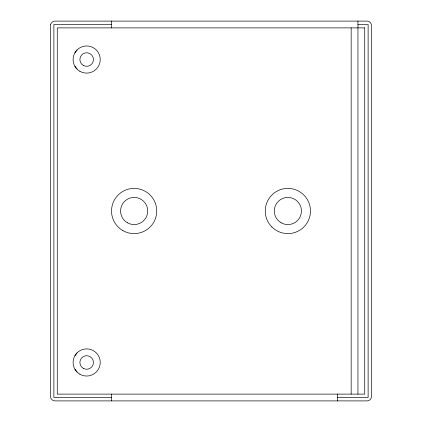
<?xml version="1.0" encoding="UTF-8"?>
<svg xmlns="http://www.w3.org/2000/svg" width="422" height="422" viewBox="0 0 422 422"><rect width="100%" height="100%" fill="white"/><g stroke="black" fill="none" stroke-linecap="round" stroke-linejoin="round"><path stroke-width="0.63" d="M74.916 52.75L77.068 49.938M74.916 355.688L77.068 352.876M111.529 24.492L53.879 24.492L53.879 397.508L111.529 397.508M357.946 24.492L368.121 24.492L368.121 397.508L337.6 397.508M74.916 66.312L77.068 69.124M74.916 369.25L77.068 372.062M357.946 21.1L357.946 394.116M351.162 27.884L351.162 394.116M337.6 394.116L337.6 400.9M111.529 21.1L111.529 27.884M111.529 394.116L111.529 400.9M50.645 24.45L50.487 396.379C50.476 398.801 52.592 400.916 55.013 400.9L366.987 400.9A4.521 4.521 0 0 0 371.513 396.379L371.513 25.621A4.521 4.521 0 0 0 366.987 21.1L55.013 21.1C53.014 21.111 51.173 22.524 50.645 24.45M364.729 27.884L57.271 27.884L57.271 394.116L364.729 394.116L364.729 27.884M83.271 368.343A6.784 6.784 0 0 0 93.441 362.466A6.784 6.784 0 0 0 83.271 356.595A6.784 6.784 0 0 0 83.271 368.343M79.879 374.214A13.562 13.562 0 0 0 100.225 362.466A13.562 13.562 0 0 0 79.879 350.719A13.562 13.562 0 0 0 79.879 374.214M127.354 222.747A13.562 13.562 0 0 0 147.7 211A13.562 13.562 0 0 0 127.354 199.253A13.562 13.562 0 0 0 127.354 222.747M271.879 226.983A22.609 22.609 0 0 0 309.701 216.85A22.609 22.609 0 0 0 282.012 189.161A22.609 22.609 0 0 0 271.879 226.983M281.084 222.747A13.562 13.562 0 0 0 301.429 211A13.562 13.562 0 0 0 281.084 199.253A13.562 13.562 0 0 0 281.084 222.747M122.834 230.581A22.609 22.609 0 0 0 156.741 211A22.609 22.609 0 0 0 122.834 191.419A22.609 22.609 0 0 0 122.834 230.581M83.271 65.405A6.784 6.784 0 0 0 93.441 59.534A6.784 6.784 0 0 0 83.271 53.657A6.784 6.784 0 0 0 83.271 65.405M79.879 71.281A13.562 13.562 0 0 0 100.225 59.534A13.562 13.562 0 0 0 79.879 47.786A13.562 13.562 0 0 0 79.879 71.281"/></g></svg>
